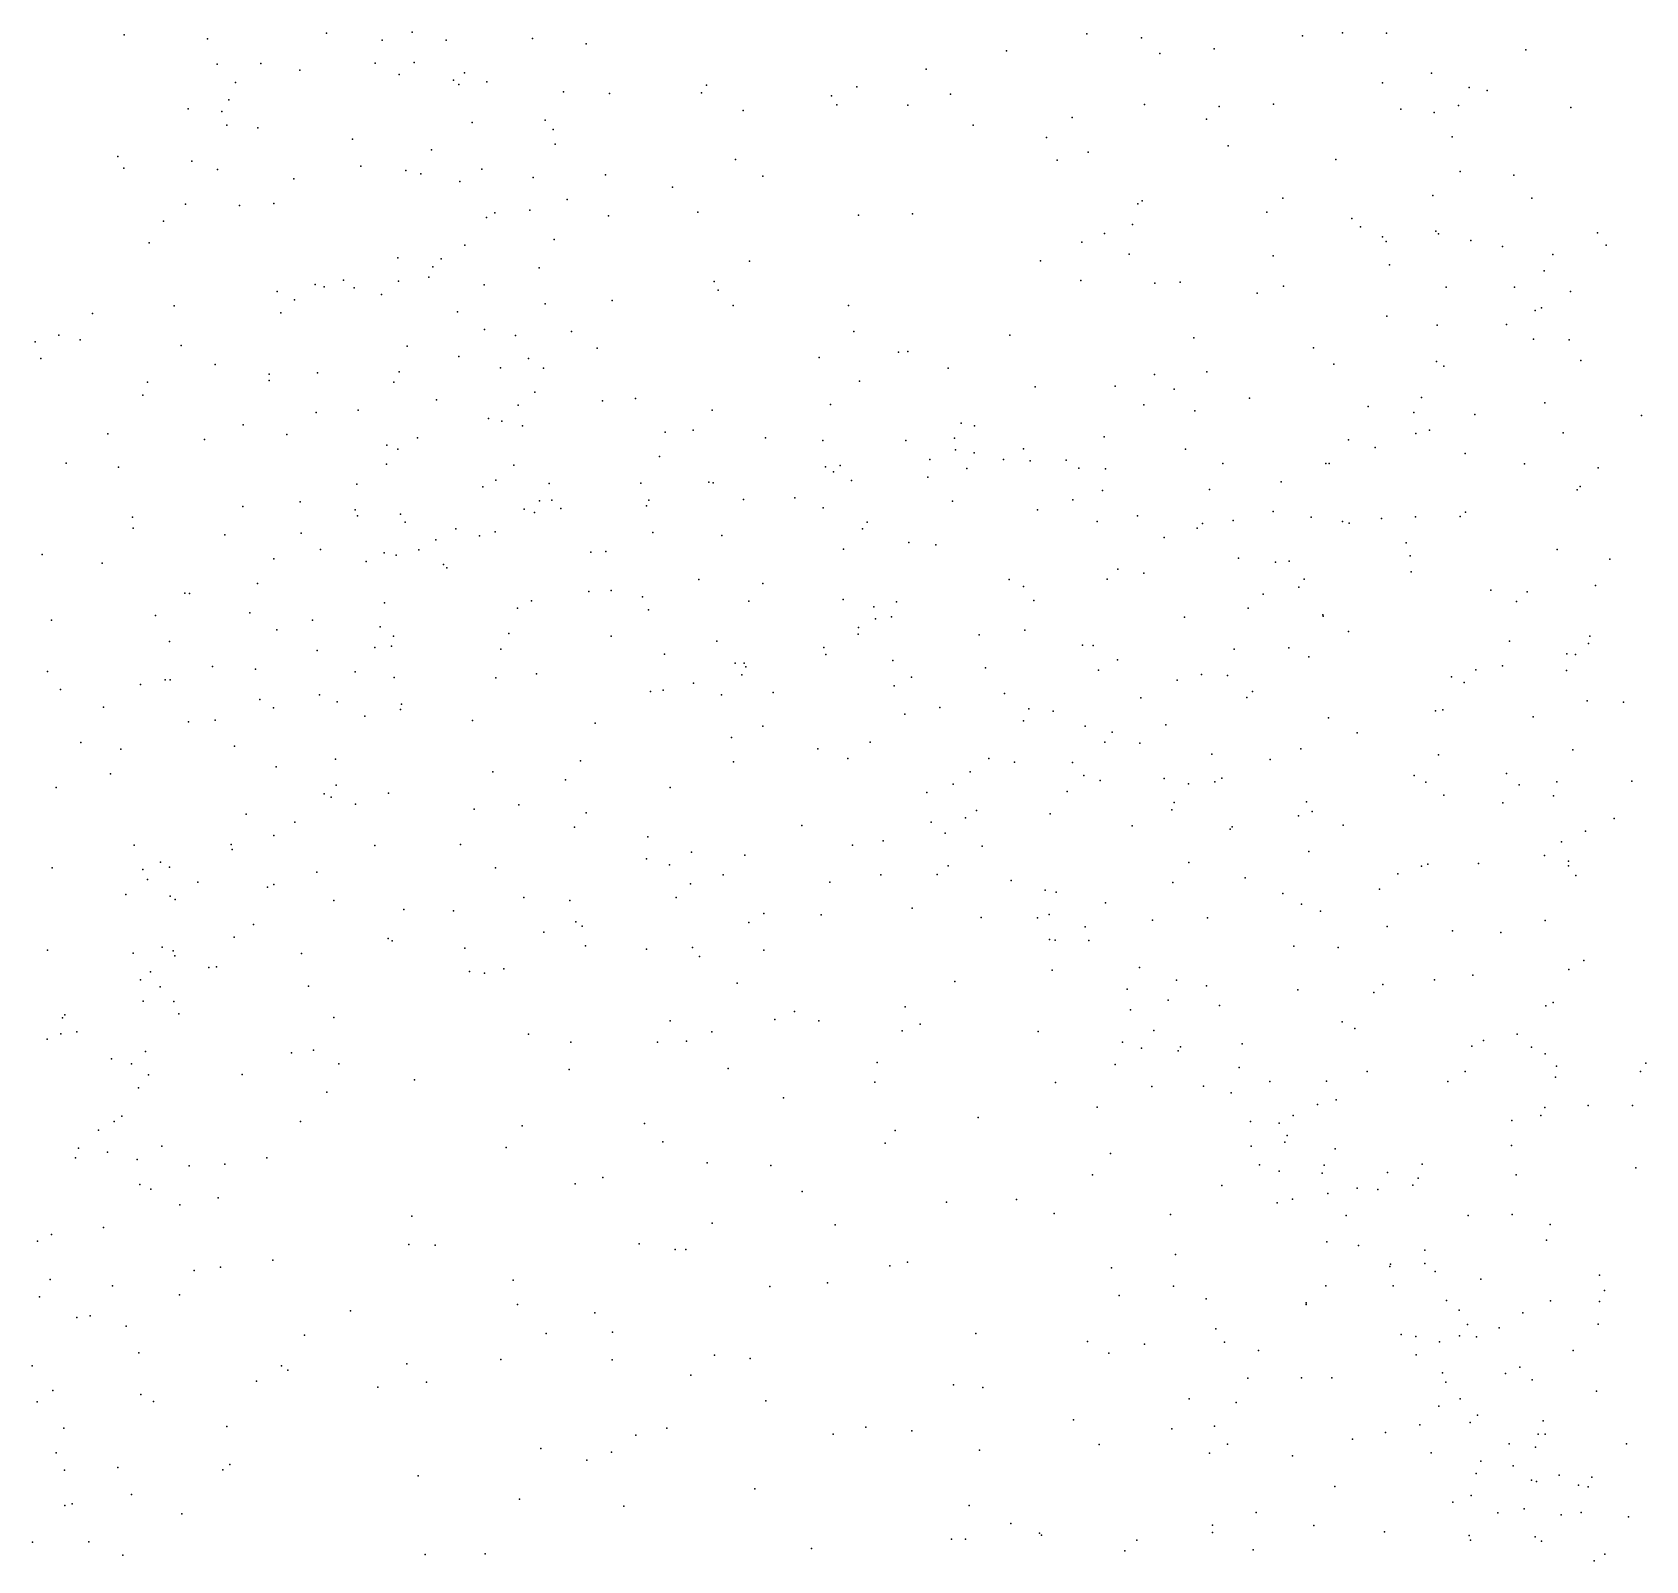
# Model space of a CAD drawing. Header units: metres. Extents: x -25 to 25, y -27.7 to 27.8.
# Drawn here: x 0.914 to 2.327, y -8.029 to -6.691 of the extents above; entities that cross this region are included whole.
import ezdxf

# ---------------------------------------------------------------- set-up
doc = ezdxf.new("R2010")
doc.units = ezdxf.units.M

msp = doc.modelspace()

# ---------------------------------------------------------------- linework, layer by layer
for p in [(0.9946, -6.6934, 9.0149), (1.1718, -6.692, 18.6042), (1.2468, -6.6911, 18.3863), (1.8375, -6.6926, 3.7556), (2.0263, -6.6942, 3.533), (2.0614, -6.6916, 21.5853), (2.0998, -6.6918, 17.5576), (1.0676, -6.6968, 18.7528), (1.2206, -6.6979, 15.6663), (1.2767, -6.698, 10.2859), (1.3523, -6.6966, 15.6854), (1.3992, -6.7012, 16.4652), (1.7671, -6.7072, 9.2624), (1.8854, -6.696, 21.624), (1.9015, -6.7097, -1.2314), (1.949, -6.7055, 2.5454), (2.2217, -6.7065, -1.26), (1.0762, -6.7191, -1.2284), (1.1144, -6.7183, 24.1812), (1.2144, -6.7182, 18.5096), (1.2487, -6.7175, 18.0875), (1.6968, -6.7233, 15.7555), (1.0922, -6.7352, 14.513), (1.1484, -6.7244, 10.0451), (1.2353, -6.7281, 15.444), (1.2829, -6.7331, 17.7744), (1.2877, -6.7367, 18.206), (1.2926, -6.7265, 10.4761), (1.3122, -6.7346, 15.3058), (1.5044, -6.7374, 22.2474), (2.0964, -6.7355, 16.1262), (2.1392, -6.7268, 16.6743), (1.0863, -6.7502, 1.9334), (1.3793, -6.7433, 14.9732), (1.4197, -6.7446, 2.1759), (1.5002, -6.744, 18.0028), (1.6138, -6.7467, 17.2052), (1.6361, -6.7388, 9.0392), (1.7182, -6.7453, 2.4252), (2.1721, -6.7395, 16.2846), (2.1881, -6.742, 22.9948), (1.0508, -6.758, 9.25), (1.0803, -6.7604, 8.7678), (1.5365, -6.7595, 17.2785), (1.6185, -6.7545, 15.7234), (1.6807, -6.7549, 3.7319), (1.8247, -6.7658, 22.489), (1.8881, -6.7544, 17.0393), (1.9534, -6.756, 15.9382), (2.0008, -6.7541, 16.9323), (2.1125, -6.7585, 22.8439), (2.1417, -6.7612, 16.2028), (2.163, -6.7552, 23.4368), (2.2611, -6.7569, 9.9695), (1.0846, -6.7724, 9.4448), (1.1116, -6.7748, 18.707), (1.2993, -6.7701, 17.938), (1.3632, -6.7681, 14.8849), (1.3702, -6.7761, 17.5535), (1.7381, -6.7723, -1.2074), (1.9423, -6.7672, 3.6404), (1.1946, -6.7847, 8.6589), (1.2638, -6.7939, 14.6844), (1.3719, -6.7889, 15.1214), (1.8021, -6.7831, 15.8102), (1.9612, -6.7904, 22.6317), (2.1572, -6.7825, 17.2154), (0.9892, -6.7999, 1.816), (1.054, -6.8038, 18.765), (1.2018, -6.8082, 18.5409), (1.5299, -6.8026, 16.4643), (1.8115, -6.8031, 17.1007), (1.8387, -6.796, 10.9438), (2.0556, -6.8025, 2.6507), (0.9945, -6.8101, 14.4516), (1.0763, -6.8113, 9.5957), (1.1433, -6.8194, 3.5682), (1.2412, -6.8122, 18.4396), (1.2543, -6.815, -1.1887), (1.2886, -6.8218, 16.4883), (1.3077, -6.811, 18.146), (1.3527, -6.8183, 15.2302), (1.416, -6.8159, 21.9206), (1.5539, -6.8171, 2.3064), (2.1644, -6.813, 16.7201), (2.2113, -6.8161, 16.3503), (1.4747, -6.8266, 8.8535), (2.009, -6.8364, 15.9831), (2.1403, -6.8339, 16.8358), (2.2271, -6.8362, 21.5224), (1.0483, -6.8416, 9.8036), (1.0955, -6.8426, 14.5145), (1.1256, -6.841, 18.151), (1.3192, -6.8491, 18.035), (1.3498, -6.8468, 17.8708), (1.3826, -6.8374, 15.0324), (1.497, -6.8486, 17.3762), (1.6375, -6.8511, 23.9371), (1.6849, -6.85, 22.3709), (1.8822, -6.8412, 23.7675), (1.8858, -6.8385, 15.8553), (1.9952, -6.8486, 9.7232), (1.029, -6.8563, 8.9158), (1.312, -6.8533, 15.3074), (1.4188, -6.8517, 17.5783), (1.8776, -6.8594, 17.0839), (2.0696, -6.854, 3.3732), (2.0772, -6.8614, -1.2797), (2.1431, -6.8651, 10.7353), (1.0165, -6.8754, 9.0795), (1.293, -6.8774, 18.2324), (1.3711, -6.8725, 17.7867), (1.8331, -6.8748, 3.7705), (1.8529, -6.8671, 9.4967), (2.0962, -6.8703, 16.8659), (2.0995, -6.8741, 16.6499), (2.1454, -6.8676, 16.7928), (2.1738, -6.8735, 23.3237), (2.2014, -6.8786, 16.6733), (2.2845, -6.8667, 10.6234), (2.2922, -6.8775, 10.1473), (1.2343, -6.8886, 14.6543), (1.2722, -6.8894, 15.6753), (1.5421, -6.8915, 15.7054), (1.7969, -6.8911, 17.1394), (1.8745, -6.8854, -1.2215), (2.0006, -6.8868, 21.5771), (2.2455, -6.8857, 16.5204), (1.2613, -6.9055, 15.3981), (1.2648, -6.8963, 18.3134), (1.3581, -6.8972, 15.6822), (2.1024, -6.8948, 23.4832), (2.2379, -6.9, 16.3948), (1.1285, -6.9181, 10.4822), (1.1619, -6.9118, 16.477), (1.1697, -6.9139, 10.9865), (1.1868, -6.9082, 1.933), (1.196, -6.9149, 18.5396), (1.22, -6.9207, 15.5974), (1.2348, -6.9091, 15.5011), (1.3097, -6.9122, 24.0325), (1.5112, -6.9093, 17.449), (1.5146, -6.9167, 18.0651), (1.8321, -6.9085, 15.8103), (1.8971, -6.9108, 2.6537), (1.9192, -6.9099, 16.4327), (1.9865, -6.9194, 15.9407), (2.0097, -6.9134, 3.5249), (2.1521, -6.9143, 3.052), (2.2118, -6.9141, 17.1364), (2.2609, -6.918, -1.36), (1.0385, -6.9305, 10.2495), (1.1438, -6.9252, 14.5579), (1.2866, -6.9358, 14.7356), (1.3632, -6.9288, 17.9689), (1.422, -6.926, 17.7323), (1.5279, -6.9304, 21.8547), (1.6288, -6.9302, 17.3007), (2.2299, -6.9345, 16.2858), (2.2356, -6.9323, 16.6163), (0.9668, -6.9373, 9.9408), (1.1318, -6.9366, 10.746), (2.1002, -6.9395, 22.8852), (2.1443, -6.9476, 16.8433), (2.2048, -6.947, 16.7543), (0.9166, -6.9621, 18.8598), (0.9376, -6.9563, 24.0986), (0.9561, -6.9603, 10.1136), (1.3102, -6.9512, 18.1762), (1.3374, -6.9566, 15.2434), (1.3864, -6.9529, 16.487), (1.6334, -6.9529, 21.6948), (1.7701, -6.9563, 15.7763), (1.9312, -6.9585, 10.7697), (2.2286, -6.9598, 17.5467), (2.2597, -6.9603, 10.3962), (0.9217, -6.9766, 14.435), (1.0447, -6.9652, 18.7504), (1.2425, -6.966, 18.3987), (1.2876, -6.975, 18.2591), (1.3487, -6.9768, 18.0631), (1.4089, -6.9675, 3.6735), (1.603, -6.9759, -1.0785), (1.6725, -6.971, 9.2766), (1.6808, -6.9706, 16.4408), (2.0359, -6.9672, 2.7619), (1.0743, -6.9818, 9.5874), (1.1216, -6.9905, 8.8073), (1.1638, -6.9891, 18.6334), (1.2353, -6.9884, 15.4258), (1.3241, -6.9848, 14.8146), (1.3618, -6.9851, 15.0566), (1.7161, -6.985, 17.2384), (1.8966, -6.9907, 17.1157), (1.9424, -6.9882, 3.678), (2.0538, -6.9817, 15.9959), (2.1436, -6.9792, 10.5803), (2.1499, -6.9834, 23.0581), (2.2699, -6.9783, 16.5164), (1.0151, -6.9974, 9.7533), (1.1215, -6.9959, 24.0422), (1.2307, -6.9973, 14.6795), (1.3542, -7.0061, 18.1336), (1.6384, -6.9964, 15.7246), (1.7921, -7.0015, 17.1784), (1.8622, -7.0008, 15.8256), (1.9138, -7.0036, 9.714), (1.011, -7.0087, 10.4087), (1.268, -7.0129, 15.6864), (1.3396, -7.0175, -0.9469), (1.4135, -7.0137, 17.9222), (1.4422, -7.0116, 17.842), (1.613, -7.017, 10.9355), (1.8874, -7.0172, 23.7015), (1.98, -7.0115, 15.9219), (2.0837, -7.0186, 3.2447), (2.1306, -7.0109, 16.075), (2.2385, -7.0155, 16.6919), (1.1629, -7.0238, -0.8804), (1.1995, -7.022, 3.6253), (1.3136, -7.0291, 18.3812), (1.3252, -7.0316, 14.9136), (1.5096, -7.0218, 17.6822), (1.7276, -7.0334, 2.6286), (1.932, -7.0224, 22.5456), (2.1238, -7.0239, 16.5946), (2.1773, -7.0258, 16.1562), (2.323, -7.0266, 21.4207), (0.9803, -7.0426, 18.2866), (1.065, -7.0477, 9.0729), (1.0988, -7.0348, 14.5523), (1.1371, -7.0432, 18.7242), (1.2516, -7.046, 14.7458), (1.3433, -7.0355, 18.1749), (1.4683, -7.0411, 2.3738), (1.4927, -7.0394, 17.7639), (1.5561, -7.0462, 17.5596), (1.6064, -7.0483, 18.8729), (1.6789, -7.0485, 18.771), (1.7216, -7.0464, 18.9902), (1.739, -7.0355, 18.8611), (1.8526, -7.0453, 18.8029), (2.0667, -7.0478, 16.9704), (2.1256, -7.0424, 10.1491), (2.1374, -7.0394, 17.8268), (2.2546, -7.0418, 16.311), (1.2245, -7.0525, 18.6111), (1.2344, -7.056, 15.3735), (1.4634, -7.0624, 10.9863), (1.7224, -7.0565, 22.2393), (1.7387, -7.0591, 15.7648), (1.7821, -7.0556, 18.7308), (1.924, -7.056, 10.6488), (2.0898, -7.0545, 3.0706), (2.1688, -7.0597, 16.8362), (0.9439, -7.0683, 14.4834), (0.9896, -7.0719, 18.7937), (1.2243, -7.0691, 18.2152), (1.3358, -7.07, 8.8879), (1.6088, -7.0716, 19.0518), (1.6158, -7.0758, 22.0877), (1.6216, -7.0703, 23.8313), (1.6999, -7.065, 19.1053), (1.7324, -7.0728, 17.2651), (1.7646, -7.065, 10.7615), (1.788, -7.0661, 19.1079), (1.8194, -7.0656, 9.6011), (1.8305, -7.0726, 3.85), (1.8537, -7.0732, 16.4021), (1.9565, -7.0687, 18.7872), (2.0467, -7.0686, 2.8925), (2.0497, -7.0687, 23.4476), (2.2207, -7.069, 16.238), (2.2851, -7.0723, 17.0393), (1.1984, -7.0868, 15.6801), (1.3086, -7.089, 18.4639), (1.3201, -7.0831, 15.0503), (1.3667, -7.0862, 18.5995), (1.447, -7.0857, 18.7896), (1.5065, -7.0849, 18.6799), (1.5103, -7.0855, 18.9864), (1.6314, -7.0835, 18.6342), (1.6983, -7.0805, 18.0804), (2.0076, -7.0847, 18.9814), (2.2694, -7.0887, 16.4324), (1.1487, -7.102, 11.055), (1.3583, -7.1013, 18.7427), (1.369, -7.1006, 15.7023), (1.4539, -7.1007, 15.7074), (1.537, -7.1002, 9.2516), (1.5817, -7.0985, 15.7232), (1.7199, -7.1016, 18.602), (1.8251, -7.1005, 15.8111), (1.8512, -7.0922, 22.3663), (1.945, -7.0914, 23.5696), (2.2668, -7.0917, 16.5819), (1.0019, -7.1156, 3.6697), (1.0986, -7.1062, 18.8147), (1.1968, -7.1092, 14.7112), (1.1988, -7.1144, -0.7243), (1.2367, -7.1129, 18.6795), (1.345, -7.1086, 18.2988), (1.3538, -7.1115, 18.8295), (1.377, -7.1081, 18.509), (1.4521, -7.1056, 18.6165), (1.6066, -7.1073, 17.4809), (1.7942, -7.109, 19.1814), (1.8466, -7.1192, 17.162), (1.8819, -7.1144, 18.599), (1.9655, -7.1184, 19.1539), (2.0006, -7.1107, 18.6798), (2.034, -7.1154, 22.8054), (2.0614, -7.1192, 16.0009), (2.0956, -7.1167, 23.198), (2.1252, -7.1153, 16.91), (2.1644, -7.1151, 21.4405), (2.1689, -7.1111, 16.1305), (1.0024, -7.1252, -0.5743), (1.0829, -7.1309, 16.412), (1.1497, -7.1294, 1.9224), (1.2407, -7.1199, 2.0815), (1.2849, -7.1258, 14.9277), (1.3058, -7.1318, 23.9396), (1.3195, -7.1283, 2.2173), (1.4574, -7.1291, 17.9608), (1.5179, -7.1316, 18.5532), (1.6411, -7.1258, -1.0353), (1.6451, -7.1199, 17.3761), (1.9053, -7.1332, 19.2174), (1.9341, -7.1253, 17.1016), (1.9388, -7.1211, 15.8854), (2.0673, -7.1207, 10.3046), (1.1665, -7.1439, 18.8576), (1.2223, -7.1467, 15.3368), (1.2527, -7.144, 18.7838), (1.2676, -7.1355, 15.2219), (1.4033, -7.1463, 18.1371), (1.4164, -7.1455, 19.0898), (1.6245, -7.1436, 9.4161), (1.6817, -7.1376, 18.5345), (1.7054, -7.1399, 19.2374), (2.1171, -7.1381, 18.7586), (2.2492, -7.1439, 16.2841), (0.923, -7.1483, 10.4641), (0.9753, -7.1557, 0.3482), (1.1256, -7.152, 14.6487), (1.2066, -7.1544, 9.3897), (1.2329, -7.1487, 14.7866), (1.2742, -7.157, 15.1257), (1.2771, -7.16, 9.0142), (1.8645, -7.1611, 18.5223), (1.9703, -7.1515, -1.2638), (2.0026, -7.155, 16.3921), (2.0147, -7.1541, 10.1278), (2.1206, -7.1494, 19.1046), (2.2955, -7.1523, 16.8696), (1.1113, -7.1737, -0.4574), (1.4979, -7.1702, 2.4907), (1.5539, -7.1736, 17.8401), (1.7696, -7.1702, 21.6288), (1.8554, -7.1697, 19.2863), (1.8873, -7.1646, 2.8054), (2.0279, -7.1697, 3.4398), (2.1215, -7.1635, 16.0558), (2.2828, -7.1753, -1.4059), (1.0478, -7.1821, -0.2715), (1.0518, -7.1825, 9.7816), (1.3513, -7.1888, 9.1912), (1.4015, -7.1805, 18.2927), (1.4211, -7.1798, 15.7167), (1.4486, -7.1854, 18.3907), (1.5416, -7.1891, 18.4226), (1.6241, -7.1876, 16.4359), (1.6709, -7.1897, 15.7437), (1.7819, -7.1761, 18.4831), (1.7912, -7.1886, 17.2433), (1.992, -7.1829, 15.9352), (2.0232, -7.1767, 3.2182), (2.1912, -7.1795, 18.81), (2.2137, -7.1894, 18.946), (2.223, -7.1809, 16.7759), (1.0222, -7.2016, 18.8467), (1.1046, -7.1993, 23.9625), (1.2225, -7.1905, 18.9369), (1.3389, -7.1952, 18.264), (1.4537, -7.1966, 19.2266), (1.6511, -7.194, 19.3185), (1.6666, -7.2027, 17.4404), (1.9229, -7.203, 15.874), (1.9788, -7.1952, 22.5385), (2.0442, -7.2011, 19.2434), (2.0445, -7.2023, 23.0308), (0.9309, -7.2057, 10.6847), (1.1283, -7.2142, 18.9569), (1.1595, -7.2057, 0.1099), (1.2187, -7.2114, -0.1526), (1.3313, -7.2175, -0.5758), (1.6373, -7.2179, 17.6429), (1.6375, -7.212, 21.6976), (1.6524, -7.2046, 18.1643), (1.7833, -7.2144, 15.7966), (2.0667, -7.2157, 16.9901), (1.0344, -7.2243, 14.5971), (1.1635, -7.2323, 14.766), (1.2141, -7.2297, 9.5937), (1.2286, -7.2286, 14.9262), (1.2305, -7.2198, 15.22), (1.3244, -7.2312, 10.9322), (1.421, -7.2198, 9.3423), (1.5136, -7.2241, 18.2924), (1.6073, -7.2297, 17.7811), (1.7431, -7.2186, 17.3125), (1.8336, -7.2275, 18.4155), (1.8429, -7.228, 23.5584), (1.9666, -7.2312, 3.0076), (2.0143, -7.2299, 22.6974), (2.2074, -7.2242, 18.7351), (2.2768, -7.226, 16.5623), (2.278, -7.2197, 16.4657), (1.0719, -7.2463, 1.8224), (1.4677, -7.2355, 3.7948), (1.5296, -7.2434, 19.3414), (1.5375, -7.2433, 15.7262), (1.539, -7.2465, 17.981), (1.6091, -7.2357, 21.9055), (1.6675, -7.241, 10.6109), (1.8643, -7.2403, 9.8493), (2.0319, -7.2379, 18.5124), (2.2013, -7.2456, 16.1944), (2.2576, -7.2353, 16.6725), (2.2652, -7.2357, 16.3526), (0.9274, -7.2505, 18.983), (1.0306, -7.2579, 3.7301), (1.035, -7.258, 18.9735), (1.1097, -7.2486, 15.6746), (1.1969, -7.2508, 14.8492), (1.2311, -7.256, 15.0461), (1.32, -7.2561, -0.2702), (1.3557, -7.2527, 19.2532), (1.5354, -7.2536, 18.1763), (1.6839, -7.2556, 19.3898), (1.7489, -7.2475, 3.9615), (1.8478, -7.2496, 19.3795), (1.9166, -7.2582, 10.2947), (1.938, -7.2533, 19.361), (1.9607, -7.2542, 17.0917), (2.1568, -7.2553, 19.2146), (2.1677, -7.2604, 16.855), (2.178, -7.2492, 18.6365), (2.2575, -7.2497, 19.0066), (0.9389, -7.2663, 1.4843), (1.0089, -7.2619, 0.5022), (1.1656, -7.271, 15.36), (1.4555, -7.2681, 15.7171), (1.4666, -7.267, 9.5077), (1.4932, -7.2609, -0.7877), (1.5175, -7.2711, 10.6887), (1.5629, -7.269, 18.0911), (1.6689, -7.2633, 18.3279), (1.7655, -7.2698, 16.3969), (1.8847, -7.2738, 17.1602), (1.9776, -7.2735, 18.0993), (1.9826, -7.2681, 18.4421), (0.9765, -7.2819, 18.438), (1.1133, -7.2751, 0.3344), (1.1253, -7.2824, 19.1127), (1.181, -7.2771, 2.0783), (1.2366, -7.284, 15.7189), (1.2376, -7.2792, 19.1957), (1.6781, -7.288, 17.563), (1.7088, -7.282, 17.407), (1.7866, -7.2832, 18.3327), (1.808, -7.2855, 22.1438), (2.1427, -7.2851, 17.9984), (2.1491, -7.2841, 21.3607), (2.2756, -7.2764, 16.5257), (2.3073, -7.2776, 18.8664), (1.0509, -7.2946, 19.0692), (1.0744, -7.2932, 10.9794), (1.2053, -7.2897, 9.7585), (1.2997, -7.2936, 2.3264), (1.4071, -7.296, 23.7973), (1.5537, -7.2986, 18.2749), (1.782, -7.2937, 19.4279), (1.8359, -7.2984, 17.2436), (1.9067, -7.2973, 23.4052), (2.049, -7.2912, -1.2899), (2.2282, -7.2902, 19.164), (0.9566, -7.3128, 14.6127), (1.0912, -7.3159, 15.5371), (1.5263, -7.3085, 19.4081), (1.6479, -7.3125, 18.2305), (1.8531, -7.3125, -1.1528), (1.8597, -7.3038, 4.0534), (1.8839, -7.3135, 19.4378), (2.0742, -7.3042, 16.3674), (0.9917, -7.3185, 1.6749), (1.1798, -7.3273, 3.7779), (1.3943, -7.3287, 19.379), (1.5281, -7.3296, 2.6934), (1.6019, -7.3184, 9.6499), (1.6281, -7.3268, 18.123), (1.7516, -7.3268, 2.9138), (1.7741, -7.3301, 17.3439), (1.825, -7.3304, 18.2132), (1.947, -7.3231, 21.4989), (1.9981, -7.3277, 19.4076), (2.0249, -7.3182, 3.6933), (2.1454, -7.3237, 18.5003), (2.2631, -7.3192, 16.3765), (0.9828, -7.3403, 19.1011), (1.1276, -7.334, 19.2017), (1.3173, -7.3386, 16.3991), (1.7352, -7.3385, 21.6398), (1.8349, -7.3417, 10.0042), (1.9052, -7.3442, 3.2532), (1.9558, -7.3441, 3.505), (2.1242, -7.3416, 19.3644), (2.2048, -7.34, 16.7921), (0.935, -7.3522, 10.0747), (1.1697, -7.3578, 15.1955), (1.1804, -7.3501, 15.0372), (1.226, -7.357, 19.315), (1.381, -7.3456, 15.719), (1.4726, -7.3523, -0.6405), (1.6973, -7.3565, 21.8399), (1.7204, -7.3492, 17.5183), (1.8202, -7.3556, 18.2826), (1.8491, -7.3459, 3.0406), (1.9265, -7.3491, 18.3335), (1.9495, -7.3472, 23.2531), (2.1342, -7.3474, 16.0831), (2.1499, -7.3588, 16.8761), (2.216, -7.3497, 18.5595), (2.246, -7.3595, 19.239), (2.249, -7.3471, 16.6844), (2.3145, -7.3465, 21.1763), (1.1758, -7.3605, 15.708), (1.1973, -7.3669, 2.2076), (1.3011, -7.3711, 19.3747), (1.3403, -7.3674, 3.8434), (1.7409, -7.3723, 23.5032), (1.9119, -7.3717, 15.8692), (1.9138, -7.3652, 16.3621), (2.0297, -7.3646, 15.9788), (2.0348, -7.3732, 18.3696), (2.2017, -7.3656, 16.2092), (1.1014, -7.3755, 16.3105), (1.144, -7.3826, 14.9584), (1.3889, -7.3869, 2.5645), (1.399, -7.3744, 10.6385), (1.588, -7.3854, -0.8135), (1.7012, -7.3826, 4.0849), (1.7313, -7.3786, 18.1934), (1.8055, -7.3753, 15.8096), (1.8773, -7.3856, 17.1963), (1.9646, -7.3865, 22.3313), (2.0228, -7.3769, 22.9181), (2.062, -7.3851, 19.4362), (2.2993, -7.3793, 18.6323), (1.0882, -7.402, 14.8529), (1.1257, -7.3941, 19.2816), (1.453, -7.3954, -0.4174), (1.6591, -7.399, 17.9664), (1.7135, -7.392, 17.6769), (1.9631, -7.3886, 17.0959), (2.2532, -7.3998, -1.3544), (2.2741, -7.3904, 16.5141), (1.0035, -7.4027, 14.735), (1.0893, -7.4065, 15.4163), (1.2141, -7.403, 9.9396), (1.2891, -7.4021, 18.4566), (1.4521, -7.4145, -0.0375), (1.4914, -7.4088, 19.5029), (1.5382, -7.4115, 4.0042), (1.6323, -7.4027, 10.3985), (1.7457, -7.4036, 17.5873), (2.0318, -7.4081, 22.7042), (2.2382, -7.4117, 16.2826), (0.9316, -7.4225, 19.1928), (1.011, -7.424, 0.6907), (1.0264, -7.4174, 18.5875), (1.0343, -7.422, 15.6761), (1.1632, -7.4262, 19.3554), (1.3199, -7.4224, 23.771), (1.4722, -7.4198, -0.2389), (1.5192, -7.4286, 18.4113), (1.657, -7.4285, 19.55), (1.7063, -7.4283, 18.0531), (1.7162, -7.4207, -0.9509), (1.9268, -7.4178, 18.278), (2.1098, -7.4277, 4.2552), (2.1304, -7.4209, 18.4005), (2.1359, -7.4194, 4.0922), (2.1803, -7.4187, 16.824), (2.2591, -7.4167, 16.5994), (2.2591, -7.4208, 18.0174), (2.2657, -7.4291, 18.5489), (1.015, -7.4327, 19.2597), (1.0591, -7.4351, 2.0109), (1.1201, -7.4394, 15.1624), (1.1256, -7.4372, 15.0212), (1.4906, -7.4364, 16.3809), (1.6124, -7.435, 15.7301), (1.7711, -7.4336, 19.5452), (1.8011, -7.442, 23.3672), (1.8105, -7.4438, 17.3971), (1.9129, -7.4352, 4.359), (1.9762, -7.4312, 23.0653), (2.0937, -7.4412, 21.3474), (0.996, -7.4458, 1.8109), (1.0349, -7.4472, 10.8282), (1.0394, -7.4503, 15.5147), (1.1782, -7.4512, 15.701), (1.3445, -7.4485, 0.1971), (1.3848, -7.4512, 9.8835), (1.4778, -7.4486, 15.7107), (1.6845, -7.4577, 10.1528), (1.8537, -7.453, 15.8263), (2.0092, -7.4451, 18.3111), (2.0253, -7.4542, 18.2175), (1.1079, -7.4721, 0.5352), (1.2395, -7.4589, 2.3936), (1.283, -7.46, 15.7156), (1.3901, -7.4698, 15.7094), (1.5417, -7.4702, 3.1344), (1.5546, -7.4626, 19.5503), (1.605, -7.4636, 9.9153), (1.745, -7.4661, 17.918), (1.7943, -7.4664, 3.3249), (1.8046, -7.4634, 17.5822), (1.8951, -7.4682, 17.2613), (1.9432, -7.4663, 19.5264), (2.0422, -7.4605, 15.9834), (2.2387, -7.4687, 16.6864), (1.091, -7.4833, 19.3728), (1.2257, -7.4844, 16.3189), (1.2294, -7.4863, 0.3573), (1.362, -7.4789, 3.9557), (1.3957, -7.4736, 2.9789), (1.8048, -7.4851, 16.3533), (1.8097, -7.4858, 17.7201), (1.8359, -7.4742, 18.1341), (1.8393, -7.4861, 19.5675), (2.1004, -7.4738, 16.9493), (2.1575, -7.4776, 4.4346), (2.1999, -7.4792, 4.6021), (0.9275, -7.4947, 0.9954), (1.0024, -7.4971, 19.3634), (1.028, -7.4919, 14.8811), (1.0375, -7.495, 10.2293), (1.039, -7.4994, 15.4107), (1.15, -7.4974, 10.538), (1.293, -7.4928, 10.4654), (1.3987, -7.4909, 19.5205), (1.452, -7.4938, 10.0284), (1.4921, -7.4921, 10.2974), (1.4985, -7.5002, 3.2845), (1.5547, -7.4946, 15.7138), (2.0188, -7.4912, 16.3192), (2.0575, -7.4922, 3.7126), (1.0176, -7.5135, 18.7471), (1.0688, -7.5097, 15.0336), (1.0755, -7.5092, 15.2185), (1.2971, -7.5131, 3.1505), (1.3101, -7.5147, 10.2755), (1.327, -7.5108, 2.7018), (1.8071, -7.512, 18.0483), (1.8836, -7.5098, 3.5065), (2.2594, -7.5116, 19.3318), (2.2726, -7.5037, 4.3086), (1.0089, -7.5205, 23.8343), (1.0263, -7.5267, 15.6742), (1.1561, -7.5262, 19.4459), (1.5312, -7.5234, 23.572), (1.722, -7.5219, 15.7473), (1.8728, -7.5288, 17.4726), (1.916, -7.5209, 15.8558), (1.9422, -7.5258, 17.2194), (2.0966, -7.5246, 18.3215), (2.1418, -7.5206, 16.1045), (2.1754, -7.5163, 16.2924), (1.0113, -7.5393, 15.5752), (1.0381, -7.5396, 15.3054), (1.9088, -7.5383, 23.1677), (1.9537, -7.5429, 18.3718), (2.0221, -7.5294, 22.4722), (2.0887, -7.5316, 19.4908), (2.2457, -7.5403, 16.608), (0.9408, -7.5538, 19.4387), (0.9426, -7.5512, 14.8235), (1.0424, -7.5504, 15.1123), (1.1781, -7.5535, 2.9118), (1.4728, -7.5563, 19.5927), (1.5644, -7.5553, -0.246), (1.5816, -7.5483, 18.542), (1.6027, -7.5563, -0.5941), (1.6784, -7.5443, -0.7703), (1.8758, -7.5467, 21.6112), (2.061, -7.5573, 16.9911), (2.2394, -7.5433, 16.3046), (0.9391, -7.5679, 1.9536), (0.9532, -7.5659, 16.1804), (1.3488, -7.5681, 23.6678), (1.5092, -7.5661, -0.0656), (1.6758, -7.5653, 19.6309), (1.6916, -7.5593, 23.4106), (1.795, -7.5657, 15.7788), (1.8962, -7.565, 17.651), (2.072, -7.563, 16.0158), (2.2143, -7.568, 21.1541), (0.9273, -7.5726, 18.9184), (1.0132, -7.5833, 15.3929), (1.1411, -7.5843, 15.6877), (1.1604, -7.5821, 18.7994), (1.3857, -7.575, 18.6545), (1.4617, -7.5752, 3.4797), (1.487, -7.5741, 15.6923), (1.8686, -7.575, 17.9927), (1.8853, -7.5802, 17.9079), (1.9175, -7.5828, 17.5196), (1.9194, -7.5791, 18.088), (1.9734, -7.5765, 18.1749), (2.1746, -7.5785, 16.8138), (2.1849, -7.5736, 3.9442), (2.2267, -7.5795, 16.6868), (2.2389, -7.5853, 18.1552), (0.9837, -7.5897, 4.0761), (1.001, -7.5942, 15.0029), (1.1827, -7.5941, 2.6543), (1.3842, -7.599, 15.6886), (1.5235, -7.5982, 16.3486), (1.6538, -7.5928, 4.2904), (1.8624, -7.5946, 21.9818), (1.9708, -7.5974, -1.0606), (2.2488, -7.5962, 16.4426), (2.3268, -7.5935, 18.5458), (1.016, -7.6036, 2.1474), (1.0979, -7.6035, 19.4869), (1.2489, -7.6081, 19.5313), (1.6518, -7.6101, 3.5449), (1.8101, -7.6104, 18.5378), (1.9396, -7.6137, 17.7826), (1.9977, -7.6094, 22.329), (2.0474, -7.6091, 19.5453), (2.0828, -7.6007, 18.2732), (2.1535, -7.6094, 16.1347), (2.1686, -7.6008, 19.4534), (2.2479, -7.6057, 19.3779), (2.3223, -7.6009, 4.7121), (1.0073, -7.615, 15.6602), (1.172, -7.6188, 4.0839), (1.5719, -7.6238, 19.6438), (1.8944, -7.614, 4.4642), (1.9637, -7.6195, 17.6089), (2.0557, -7.6257, 4.6084), (0.9925, -7.6399, 15.2077), (1.7423, -7.6411, 15.7387), (1.8465, -7.632, 21.8145), (2.0182, -7.6394, 15.9457), (2.0393, -7.6296, 22.7434), (2.235, -7.6392, 16.31), (2.2386, -7.6322, 16.5994), (2.2764, -7.6305, -1.2311), (2.3153, -7.6306, 19.3141), (0.9723, -7.6521, 15.0983), (0.986, -7.6445, 15.4729), (1.1491, -7.6444, 0.4824), (1.3432, -7.6482, 18.8278), (1.4501, -7.6462, 0.094), (1.6696, -7.6525, 18.6736), (1.9807, -7.6444, 17.4002), (2.0059, -7.6459, 17.1902), (2.2095, -7.6438, 18.3795), (0.9548, -7.668, 19.536), (1.0277, -7.666, 3.2184), (1.329, -7.6672, 15.6776), (1.4663, -7.6623, 23.5349), (1.661, -7.6634, -0.4535), (1.9814, -7.6662, 17.8803), (2.0108, -7.6626, 17.7275), (2.0129, -7.6567, 3.7451), (2.0549, -7.6685, 18.2177), (2.2092, -7.6655, 16.7434), (0.9521, -7.6764, 0.8819), (0.98, -7.6715, 15.2887), (1.006, -7.6777, 2.9565), (1.0517, -7.6832, 19.5288), (1.0828, -7.682, 2.455), (1.1195, -7.6763, 19.0378), (1.5051, -7.6806, 4.2641), (1.5607, -7.683, 3.6476), (1.8582, -7.6724, 19.6407), (1.9887, -7.6825, 18.0799), (2.0454, -7.6827, 17.6452), (2.131, -7.6818, 19.4969), (1.4138, -7.6935, 15.6703), (1.8425, -7.6911, 15.781), (2.0058, -7.6881, 21.4225), (2.0434, -7.6899, 16.3014), (2.1006, -7.6891, 17.0234), (2.1276, -7.6942, 18.2792), (2.2133, -7.6913, 19.4171), (2.318, -7.6852, 18.5297), (1.0084, -7.6998, 2.2824), (1.018, -7.7037, 0.6901), (1.0769, -7.7114, 23.7044), (1.3895, -7.6991, 19.613), (1.5883, -7.7058, 23.4201), (1.9558, -7.7005, 22.1889), (2.0175, -7.7126, 17.9737), (2.0484, -7.7077, 17.4018), (2.0742, -7.703, 17.5478), (2.0923, -7.7041, 16.0286), (2.123, -7.7004, 16.9205), (1.0433, -7.7174, 3.3872), (1.7147, -7.7151, 4.3884), (1.7758, -7.7129, 16.3307), (1.809, -7.725, 3.6875), (1.9107, -7.7259, 15.816), (2.0042, -7.7158, 15.9114), (2.0645, -7.7267, 17.1417), (2.1714, -7.7268, 16.1608), (2.2099, -7.7258, 16.251), (0.9766, -7.7372, 2.782), (1.2465, -7.7273, 15.6655), (1.5096, -7.7336, 18.8283), (1.6172, -7.7349, -0.1268), (2.243, -7.7346, 16.4458), (0.9187, -7.7492, 16.1451), (0.9309, -7.7434, 19.63), (1.2438, -7.7521, 19.6005), (1.267, -7.7529, 3.6858), (1.4456, -7.7517, 16.3248), (2.0476, -7.7499, 17.235), (2.0752, -7.7531, 17.3259), (2.2399, -7.7483, 18.4086), (1.1249, -7.7658, 3.5896), (1.477, -7.7567, 19.659), (1.4863, -7.7565, 15.6573), (1.6805, -7.7678, 18.7769), (1.9151, -7.7609, 18.6609), (2.1333, -7.7573, 17.6838), (2.1334, -7.7688, 16.0826), (0.9299, -7.7827, 15.4292), (1.0558, -7.7749, 19.1798), (1.0789, -7.7719, 4.2856), (1.3352, -7.7834, 15.6415), (1.6649, -7.7708, 15.6843), (1.859, -7.7727, -0.7074), (2.1029, -7.7716, 19.5244), (2.1033, -7.7695, 17.9141), (2.1425, -7.7758, 17.5266), (2.1825, -7.7825, 18.3215), (2.2863, -7.7789, -1.1219), (0.9845, -7.7883, 2.5087), (1.0432, -7.7964, 19.6224), (1.5598, -7.7889, 19.671), (1.6104, -7.7858, 16.3362), (1.8658, -7.7969, 19.6522), (1.9135, -7.7888, 23.0855), (2.0467, -7.7885, 4.6254), (2.1058, -7.7885, 18.1436), (2.2906, -7.7925, 19.3363), (0.9206, -7.7979, 15.3429), (1.1929, -7.8103, 15.6357), (1.339, -7.8046, 18.9823), (1.9419, -7.7999, 21.8179), (2.0294, -7.8032, 22.7595), (2.0295, -7.8048, 15.9273), (2.1525, -7.8011, 18.4997), (2.1634, -7.8098, 19.4683), (2.2435, -7.8014, 16.5177), (2.2862, -7.8022, 3.9525), (0.9531, -7.8162, 15.5124), (0.965, -7.8147, 19.7145), (0.9965, -7.8237, 3.5152), (1.4068, -7.8121, 19.6561), (2.1709, -7.8223, 17.4475), (2.1984, -7.825, 16.229), (2.2191, -7.8121, 16.6597), (2.2852, -7.822, 18.4856), (1.1525, -7.8316, 16.2719), (1.364, -7.8301, 0.1445), (1.4222, -7.8289, 15.6241), (1.7402, -7.83, 19.6758), (1.8381, -7.837, 4.4995), (1.888, -7.8394, 15.7766), (1.9505, -7.8259, 15.8338), (1.958, -7.8377, 21.9685), (2.1126, -7.8309, 17.0855), (2.1255, -7.8328, 3.8515), (2.1461, -7.8375, 17.3064), (2.1638, -7.832, 17.9056), (2.1787, -7.8329, -0.987), (1.0074, -7.847, 15.5735), (1.3245, -7.8529, 16.3104), (1.4218, -7.8532, 23.4703), (1.5116, -7.8491, 15.6328), (1.5428, -7.8521, 4.3536), (1.8566, -7.8474, 3.7987), (1.9877, -7.8449, 22.9341), (2.1258, -7.8488, 17.2129), (2.2632, -7.845, 21.0339), (0.9142, -7.8583, 15.2671), (1.1323, -7.8583, 3.7184), (1.138, -7.8622, 19.6459), (1.242, -7.8566, 0.2498), (1.4909, -7.8665, 12.9103), (2.1489, -7.8645, 18.1548), (2.204, -7.865, 16.7381), (2.2166, -7.8596, 17.6877), (0.9322, -7.8801, 15.4141), (1.1106, -7.8719, 23.5762), (1.2168, -7.8772, 19.1372), (1.2593, -7.8726, 3.8068), (1.7207, -7.8751, 15.6898), (1.7463, -7.8775, 23.2548), (1.9784, -7.8692, 22.2662), (2.0253, -7.869, -0.7804), (2.0519, -7.8689, 21.4168), (2.1518, -7.8728, 18.0699), (2.2273, -7.8707, 16.5956), (2.2838, -7.8806, 18.4393), (0.9185, -7.8899, 0.748), (1.0093, -7.8834, 19.319), (1.0204, -7.8897, 0.5483), (1.5565, -7.8891, -0.014), (1.9272, -7.8874, 18.7596), (1.9681, -7.8906, 19.5918), (2.1457, -7.8938, 16.962), (2.1642, -7.8874, 16.8456), (1.8259, -7.9056, 19.6428), (2.1289, -7.91, 18.6563), (2.173, -7.908, 17.2499), (2.1795, -7.9015, 18.2977), (2.2369, -7.9066, 17.5072), (0.9418, -7.9129, 19.8897), (1.0846, -7.9116, 15.5746), (1.4425, -7.9191, 3.8719), (1.4698, -7.9131, 15.5943), (1.6153, -7.9182, 15.6454), (1.6441, -7.9121, 12.9586), (1.6843, -7.9154, 19.6737), (1.9118, -7.9136, -0.4921), (1.9493, -7.9113, 15.8243), (2.07, -7.9225, 15.9713), (2.099, -7.9168, 16.2704), (2.2326, -7.9181, 18.4117), (2.2388, -7.9181, 17.8149), (0.9351, -7.9347, 15.333), (1.3595, -7.9309, 19.651), (1.4212, -7.9339, 19.0127), (1.7436, -7.9323, -0.1647), (1.8483, -7.9272, 16.3156), (1.9449, -7.9348, 4.5843), (1.9606, -7.9269, 22.1084), (2.0176, -7.9372, 21.6599), (2.139, -7.9345, 4.6317), (2.2072, -7.9268, 21.1683), (2.2304, -7.9297, 19.3635), (2.3101, -7.9266, 19.2268), (0.9423, -7.9496, 3.5859), (0.9891, -7.9474, 19.7828), (1.0809, -7.9495, 19.6851), (1.0872, -7.9449, 0.3918), (1.3998, -7.9409, 4.3477), (2.1782, -7.9526, 17.1588), (2.1825, -7.9418, 18.1522), (2.2106, -7.946, 16.6833), (1.252, -7.9548, 19.6543), (1.5468, -7.9661, 23.3546), (2.0546, -7.964, 19.5164), (2.2269, -7.9584, 16.3411), (2.2312, -7.9596, 16.4259), (2.2511, -7.9542, 17.4334), (2.268, -7.9628, 17.7499), (2.2765, -7.9642, 17.625), (2.2796, -7.9558, 18.5768), (0.9427, -7.9807, 15.2445), (0.9491, -7.9791, 23.5065), (1.001, -7.971, 15.4495), (1.3407, -7.975, 15.5594), (1.4322, -7.9811, 16.3203), (1.7344, -7.9806, 18.9055), (2.1579, -7.9776, 18.244), (2.1741, -7.9719, 16.8392), (1.0451, -7.988, 4.4219), (1.9858, -7.9869, 22.49), (2.1972, -7.9872, 18.3266), (2.2205, -7.9835, 16.6061), (2.2527, -7.9887, 17.8982), (2.2702, -7.9868, -0.9584), (2.3117, -7.9906, 19.1643), (1.771, -7.9963, 4.5053), (1.7961, -8.005, 15.7061), (1.7977, -8.0066, 3.8668), (1.9474, -8.0044, 15.8103), (1.9475, -7.998, 19.5767), (2.0361, -7.9983, 15.9091), (2.0982, -8.0036, 16.0189), (2.1721, -8.007, 16.9402), (2.23, -8.0081, 18.0279), (0.9144, -8.0127, 15.16), (0.9636, -8.0124, 16.2113), (1.3108, -8.0231, 19.6646), (1.5965, -8.0182, 15.6051), (1.719, -8.01, 15.6638), (1.7312, -8.0102, 19.6479), (1.8707, -8.0203, 15.7439), (1.8814, -8.011, -0.3123), (1.9831, -8.0194, 22.6849), (2.1735, -8.011, 16.1676), (2.2355, -8.0119, 18.5142), (2.291, -8.0233, 21.0741), (0.9934, -8.024, 19.8435), (1.2581, -8.0236, 23.4176), (2.2818, -8.029, 17.3647)]:
    msp.add_point(p)

doc.saveas('drawing.dxf')
